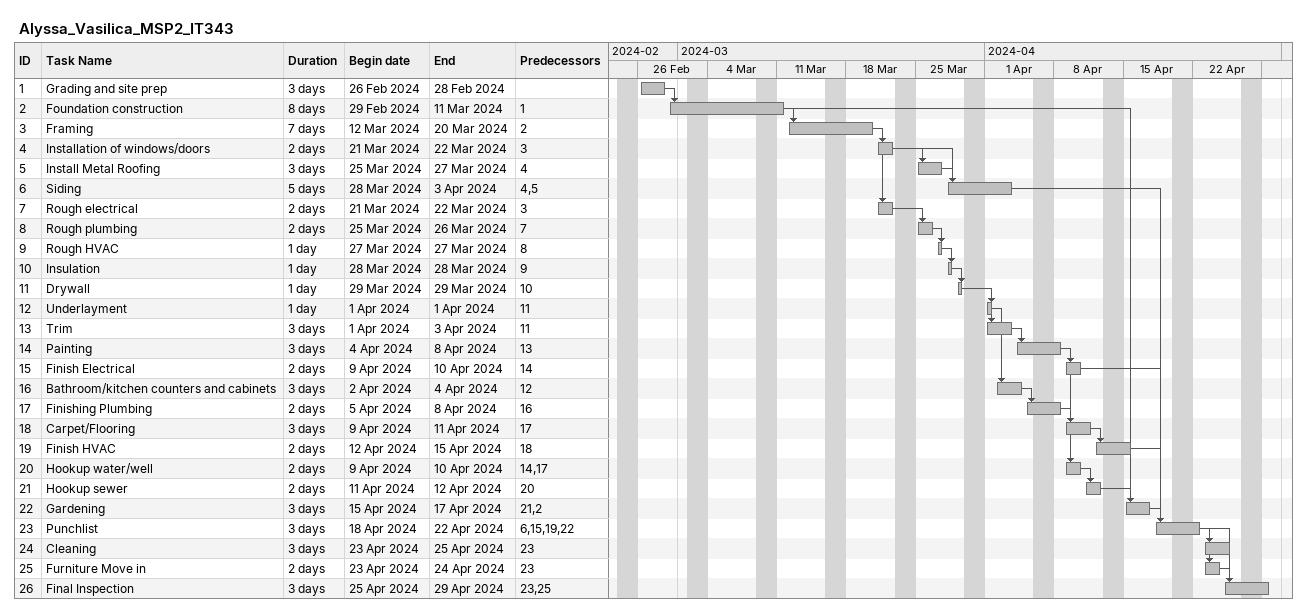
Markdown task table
Alyssa_Vasilica_MSP2_IT343

| ID | Task | Duration | Start | Finish | Predecessors |
|---|---|---|---|---|---|
| 1 | Grading and site prep | 3d | 2024-02-26 | 2024-02-28 |  |
| 2 | Foundation construction | 8d | 2024-02-29 | 2024-03-11 | 1 |
| 3 | Framing | 7d | 2024-03-12 | 2024-03-20 | 2 |
| 4 | Installation of windows/doors | 2d | 2024-03-21 | 2024-03-22 | 3 |
| 5 | Install Metal Roofing | 3d | 2024-03-25 | 2024-03-27 | 4 |
| 6 | Siding | 5d | 2024-03-28 | 2024-04-03 | 4, 5 |
| 7 | Rough electrical | 2d | 2024-03-21 | 2024-03-22 | 3 |
| 8 | Rough plumbing | 2d | 2024-03-25 | 2024-03-26 | 7 |
| 9 | Rough HVAC | 1d | 2024-03-27 | 2024-03-27 | 8 |
| 10 | Insulation | 1d | 2024-03-28 | 2024-03-28 | 9 |
| 11 | Drywall | 1d | 2024-03-29 | 2024-03-29 | 10 |
| 12 | Underlayment | 1d | 2024-04-01 | 2024-04-01 | 11 |
| 13 | Trim | 3d | 2024-04-01 | 2024-04-03 | 11 |
| 14 | Painting | 3d | 2024-04-04 | 2024-04-08 | 13 |
| 15 | Finish Electrical | 2d | 2024-04-09 | 2024-04-10 | 14 |
| 16 | Bathroom/kitchen counters and cabinets | 3d | 2024-04-02 | 2024-04-04 | 12 |
| 17 | Finishing Plumbing | 2d | 2024-04-05 | 2024-04-08 | 16 |
| 18 | Carpet/Flooring | 3d | 2024-04-09 | 2024-04-11 | 17 |
| 19 | Finish HVAC | 2d | 2024-04-12 | 2024-04-15 | 18 |
| 20 | Hookup water/well | 2d | 2024-04-09 | 2024-04-10 | 14, 17 |
| 21 | Hookup sewer | 2d | 2024-04-11 | 2024-04-12 | 20 |
| 22 | Gardening | 3d | 2024-04-15 | 2024-04-17 | 21, 2 |
| 23 | Punchlist | 3d | 2024-04-18 | 2024-04-22 | 6, 15, 19, 22 |
| 24 | Cleaning | 3d | 2024-04-23 | 2024-04-25 | 23 |
| 25 | Furniture Move in | 2d | 2024-04-23 | 2024-04-24 | 23 |
| 26 | Final Inspection | 3d | 2024-04-25 | 2024-04-29 | 23, 25 |
